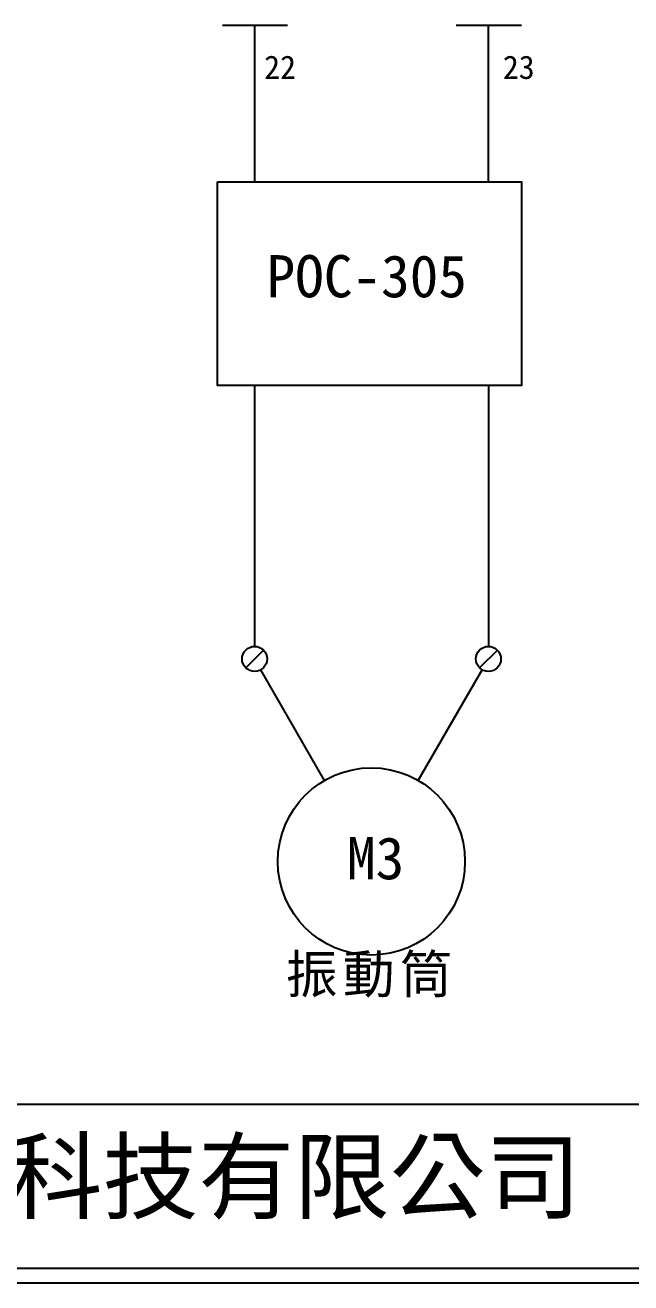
# Model space of a CAD drawing. Extents: x -24 to 263, y 255 to 459.
# Drawn here: x 57.5 to 109.3, y 255.5 to 362.9 of the extents above; entities that cross this region are included whole.
import ezdxf

# ---------------------------------------------------------------- set-up
doc = ezdxf.new("R2010")
doc.units = 0
doc.layers.get('0').update_dxf_attribs({"linetype": 'CONTINUOUS'})
doc.layers.add('圖框層', color=7, linetype='CONTINUOUS')
doc.layers.add('標尺寸層', color=3, linetype='CONTINUOUS')
doc.styles.add('STSL', font='kaiu.ttf')
doc.styles.add('標楷體', font='kaiu.ttf')

msp = doc.modelspace()

# ---------------------------------------------------------------- linework, layer by layer
for p, q in [((77.1, 362.9), (77.1, 357.04)), ((97.1, 362.9), (97.1, 357.04)), ((77.1, 357.04), (77.1, 349.51)), ((97.1, 357.04), (97.1, 349.51)), ((77.11, 332.13), (77.12, 309.84)), ((97.11, 332.13), (97.12, 309.84)), ((77.88, 309.53), (76.36, 308.01)), ((97.88, 309.53), (96.36, 308.01)), ((83.11, 298.4), (77.65, 307.84)), ((91.11, 298.4), (96.57, 307.85))]:
    msp.add_line(p, q)
for centre, radius in [((77.12, 308.77), 1.07), ((97.12, 308.77), 1.07), ((87.11, 291.47), 8)]:
    msp.add_circle(centre, radius)
at = {"layer": '圖框層', "color": 7}
for p, q in [((-22.33, 270.73), (262.17, 270.73)), ((-22.33, 256.73), (262.17, 256.73)), ((-23.58, 255.48), (263.42, 255.48))]:
    msp.add_line(p, q, dxfattribs=at)
at = {"layer": '標尺寸層', "color": 7}
for p, q in [((74.37, 362.9), (79.94, 362.9)), ((77.1, 362.9), (77.1, 357.04)), ((94.37, 362.9), (99.94, 362.9))]:
    msp.add_line(p, q, dxfattribs=at)
msp.add_lwpolyline([(73.96, 349.51), (99.95, 349.51), (99.95, 332.13), (73.96, 332.13)], close=True, dxfattribs=at)

# ---------------------------------------------------------------- texts
at = {"color": 0, "insert": (87.11, 283.47), "char_height": 3.25, "width": 24.1454, "attachment_point": 2, "style": '標楷體'}
msp.add_mtext('{\\T1.1;振動筒}', dxfattribs=at)
at = {"layer": '圖框層', "color": 4, "style": 'STSL'}
for s, height, p in [('22', 2, (77.94, 358.31)), ('23', 2, (98.35, 358.31)), ('POC-305', 3.6, (78.14, 339.66)), ('M3', 3.6, (85.02, 289.95)), ('泓陞自動化科技有限公司', 6, (15.02, 261.56))]:
    msp.add_text(s, height=height, dxfattribs=at).set_placement(p)

doc.saveas('drawing.dxf')
